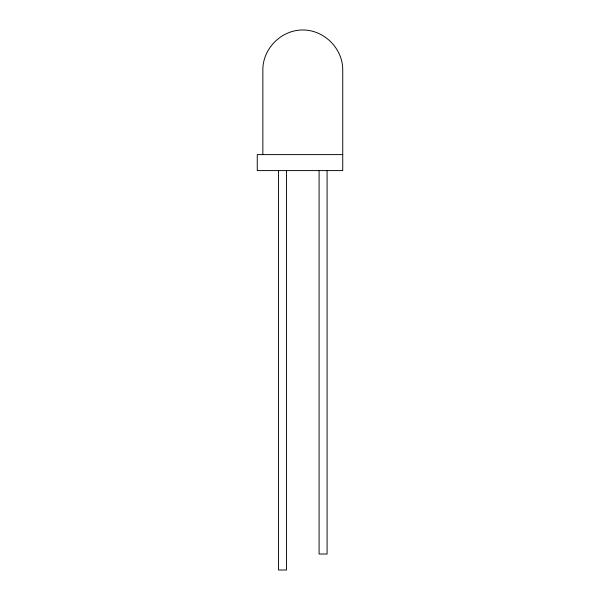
<?xml version="1.0" encoding="UTF-8"?>
<svg xmlns="http://www.w3.org/2000/svg" width="600" height="600" viewBox="0 0 600 600"><rect width="100%" height="100%" fill="white"/><g stroke="black" fill="none" stroke-linecap="round" stroke-linejoin="round"><path stroke-width="0.9" d="M342.735 154.613L257.265 154.613L257.265 170.595L342.735 170.595L342.735 69.938C342.87 48.562 324.173 29.865 302.798 30C281.423 29.865 262.718 48.562 262.853 69.938L262.853 154.613M327.082 170.595L327.082 554.025L319.095 554.025L319.095 170.595M286.5 170.595L286.5 570L278.513 570L278.513 170.595"/></g></svg>
